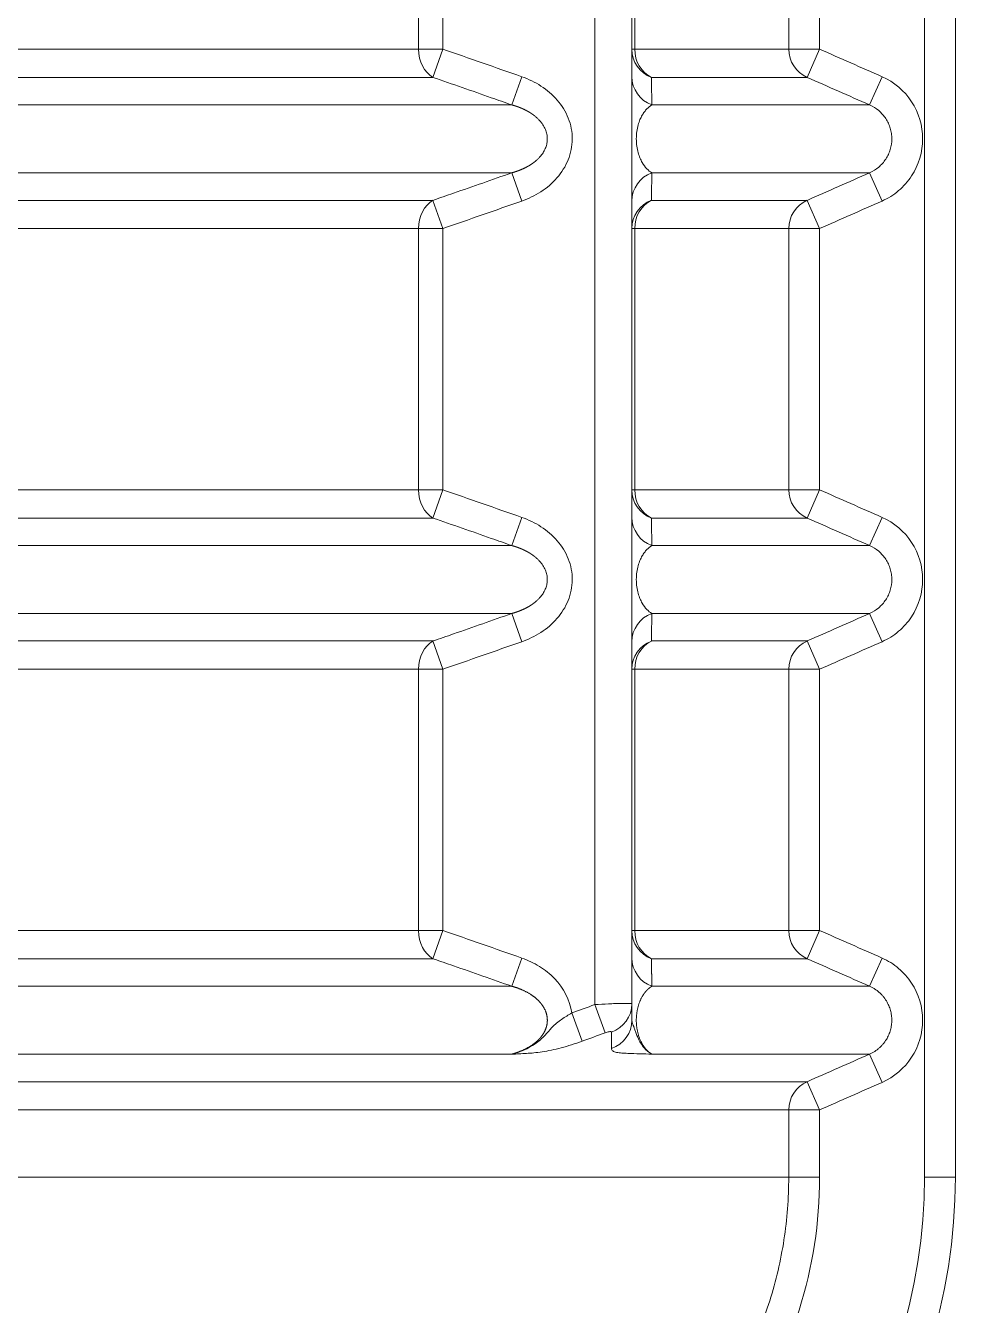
# Model space of a CAD drawing. Header units: millimetres. Extents: x 4664 to 8864, y -38 to 2932.
# Drawn here: x 8099.1 to 8138.4, y 1702.1 to 1756.3 of the extents above; entities that cross this region are included whole.
import ezdxf

# ---------------------------------------------------------------- set-up
doc = ezdxf.new("R2010")
doc.units = ezdxf.units.MM

msp = doc.modelspace()

# ---------------------------------------------------------------- linework, layer by layer
at = {"lineweight": 5}
for p, q in [((8137.138, 1707.535), (8137.138, 1870.016)), ((8138.444, 1870.016), (8138.444, 1707.535)), ((8123.197, 1862.708), (8123.197, 1714.842)), ((8124.764, 1714.873), (8124.764, 1862.677)), ((8115.744, 1755.274), (8115.744, 1766.33)), ((8116.763, 1766.33), (8116.763, 1755.274)), ((8124.884, 1766.33), (8124.884, 1755.274)), ((8131.397, 1755.274), (8131.397, 1766.33)), ((8132.702, 1766.33), (8132.702, 1755.274)), ((8116.763, 1755.274), (8079.764, 1755.274)), ((8116.351, 1754.08), (8116.763, 1755.274)), ((8132.702, 1755.274), (8124.764, 1755.274)), ((8132.702, 1755.274), (8132.175, 1754.08)), ((8079.981, 1754.08), (8116.351, 1754.08)), ((8119.686, 1752.914), (8120.107, 1754.109)), ((8132.175, 1754.08), (8125.591, 1754.08)), ((8135.343, 1754.109), (8134.816, 1752.914)), ((8067.763, 1752.914), (8119.686, 1752.914)), ((8125.608, 1752.914), (8134.816, 1752.914)), ((8063.402, 1750.041), (8119.686, 1750.041)), ((8119.686, 1750.041), (8120.107, 1748.847)), ((8125.608, 1750.041), (8134.816, 1750.041)), ((8135.343, 1748.847), (8134.816, 1750.041)), ((8116.351, 1748.876), (8064.376, 1748.876)), ((8116.351, 1748.876), (8116.763, 1747.682)), ((8125.591, 1748.876), (8132.175, 1748.876)), ((8132.702, 1747.682), (8132.175, 1748.876)), ((8063.182, 1747.682), (8116.763, 1747.682)), ((8115.744, 1736.626), (8115.744, 1747.682)), ((8116.763, 1747.682), (8116.763, 1736.626)), ((8132.702, 1747.682), (8124.764, 1747.682)), ((8124.884, 1747.682), (8124.884, 1736.626)), ((8131.397, 1736.626), (8131.397, 1747.682)), ((8132.702, 1747.682), (8132.702, 1736.626)), ((8063.182, 1736.626), (8116.763, 1736.626)), ((8116.351, 1735.431), (8116.763, 1736.626)), ((8132.702, 1736.626), (8124.764, 1736.626)), ((8132.702, 1736.626), (8132.175, 1735.431)), ((8064.376, 1735.431), (8116.351, 1735.431)), ((8119.686, 1734.266), (8120.107, 1735.46)), ((8132.175, 1735.431), (8125.591, 1735.431)), ((8135.343, 1735.46), (8134.816, 1734.266)), ((8063.402, 1734.266), (8119.686, 1734.266)), ((8125.608, 1734.266), (8134.816, 1734.266)), ((8063.402, 1731.393), (8119.686, 1731.393)), ((8119.686, 1731.393), (8120.107, 1730.198)), ((8125.608, 1731.393), (8134.816, 1731.393)), ((8135.343, 1730.198), (8134.816, 1731.393)), ((8116.351, 1730.228), (8064.376, 1730.228)), ((8116.351, 1730.228), (8116.763, 1729.033)), ((8125.591, 1730.228), (8132.175, 1730.228)), ((8132.702, 1729.033), (8132.175, 1730.228)), ((8116.763, 1729.033), (8063.182, 1729.033)), ((8115.744, 1717.977), (8115.744, 1729.033)), ((8116.763, 1729.033), (8116.763, 1717.977)), ((8132.702, 1729.033), (8124.764, 1729.033)), ((8124.884, 1729.033), (8124.884, 1717.977)), ((8131.397, 1717.977), (8131.397, 1729.033)), ((8132.702, 1729.033), (8132.702, 1717.977)), ((8116.763, 1717.977), (8063.143, 1717.977)), ((8116.351, 1716.782), (8116.763, 1717.977)), ((8132.702, 1717.977), (8124.764, 1717.977)), ((8132.702, 1717.977), (8132.175, 1716.782)), ((8116.351, 1716.782), (8064.414, 1716.782)), ((8119.686, 1715.617), (8120.107, 1716.812)), ((8125.591, 1716.782), (8132.175, 1716.782)), ((8135.343, 1716.812), (8134.816, 1715.617)), ((8064.277, 1715.617), (8119.686, 1715.617)), ((8125.608, 1715.617), (8134.816, 1715.617)), ((8123.634, 1713.647), (8123.197, 1714.842)), ((8122.657, 1713.292), (8122.223, 1714.487)), ((8067.591, 1712.744), (8119.686, 1712.744)), ((8125.608, 1712.744), (8134.816, 1712.744)), ((8135.343, 1711.55), (8134.816, 1712.744)), ((8132.175, 1711.579), (8071.405, 1711.579)), ((8132.702, 1710.384), (8132.175, 1711.579)), ((8070.508, 1710.384), (8132.702, 1710.384)), ((8131.397, 1707.535), (8131.397, 1710.384)), ((8132.702, 1710.384), (8132.702, 1707.535)), ((8132.702, 1707.535), (8070.508, 1707.535)), ((8137.138, 1707.535), (8138.444, 1707.535))]:
    msp.add_line(p, q, dxfattribs=at)
for radius in [23.071, 24.377]:
    msp.add_arc((8114.067, 1707.535), radius, 290.0316, 0, dxfattribs=at)
at = {"lineweight": 5, "extrusion": (0, 0, -1)}
for centre, major_axis, ratio, start_param, end_param in [((8116.763, 1755.274), (0, 1.306), 0.780444, 3.557424, 4.712389), ((8126.07, 1755.274), (-1.306, 0), 0.98331, 5.087935, 6.283185), ((8126.07, 1755.274), (0, -1.306), 0.907984, 0.415831, 1.570796), ((8132.702, 1755.274), (0, -1.306), 0.998861, 0.415831, 1.570796), ((8126.07, 1754.109), (-1.306, 0), 0.978111, 5.074213, 6.283185), ((8126.07, 1748.847), (-1.306, 0), 0.978111, 0, 1.208972), ((8116.763, 1747.682), (0, 1.306), 0.780444, 4.712389, 5.867354), ((8126.07, 1747.682), (-1.306, 0), 0.98331, 0, 1.19525), ((8126.07, 1747.682), (0, -1.306), 0.907984, 1.570796, 2.725761), ((8132.702, 1747.682), (0, -1.306), 0.998861, 1.570796, 2.725761), ((8116.763, 1736.626), (0, 1.306), 0.780444, 3.557424, 4.712389), ((8126.07, 1736.626), (-1.306, 0), 0.98331, 5.087935, 6.283185), ((8126.07, 1736.626), (0, -1.306), 0.907984, 0.415831, 1.570796), ((8132.702, 1736.626), (0, -1.306), 0.998861, 0.415831, 1.570796), ((8126.07, 1735.46), (-1.306, 0), 0.978111, 5.074213, 6.283185), ((8126.07, 1730.198), (-1.306, 0), 0.978111, 0, 1.208972), ((8116.763, 1729.033), (0, 1.306), 0.780444, 4.712389, 5.867354), ((8126.07, 1729.033), (-1.306, 0), 0.98331, 0, 1.19525), ((8126.07, 1729.033), (0, -1.306), 0.907984, 1.570796, 2.725761), ((8132.702, 1729.033), (0, -1.306), 0.998861, 1.570796, 2.725761), ((8116.763, 1717.977), (0, -1.306), 0.780444, 0.415831, 1.570796), ((8126.07, 1717.977), (-1.306, 0), 0.98331, 5.087935, 6.283185), ((8126.07, 1717.977), (0, 1.306), 0.907984, 3.557424, 4.712389), ((8132.702, 1717.977), (0, 1.306), 0.998861, 3.557424, 4.712389), ((8126.07, 1716.812), (-1.306, 0), 0.978111, 5.074213, 6.283185), ((8123.458, 1714.873), (-1.306, 0), 0.971, 3.141593, 4.370438), ((8123.458, 1714.179), (-1.306, 0), 0.973612, 3.141593, 4.362978), ((8132.702, 1710.384), (0, 1.306), 0.998861, 4.712389, 5.867354)]:
    msp.add_ellipse(centre, major_axis=major_axis, ratio=ratio, start_param=start_param, end_param=end_param, dxfattribs=at)
at = {"lineweight": 5}
for points in [[(8120.107, 1754.109), (8118.993, 1754.501), (8117.879, 1754.89), (8116.763, 1755.274)], [(8132.702, 1755.274), (8133.582, 1754.886), (8134.463, 1754.498), (8135.343, 1754.109)], [(8134.816, 1752.914), (8133.936, 1753.303), (8133.055, 1753.691), (8132.175, 1754.08)], [(8132.175, 1748.876), (8133.055, 1749.265), (8133.936, 1749.653), (8134.816, 1750.041)], [(8116.763, 1747.682), (8117.879, 1748.066), (8118.993, 1748.455), (8120.107, 1748.847)], [(8135.343, 1748.847), (8134.463, 1748.458), (8133.582, 1748.07), (8132.702, 1747.682)], [(8120.107, 1735.46), (8118.993, 1735.853), (8117.879, 1736.241), (8116.763, 1736.626)], [(8132.702, 1736.626), (8133.582, 1736.237), (8134.463, 1735.849), (8135.343, 1735.46)], [(8134.816, 1734.266), (8133.936, 1734.654), (8133.055, 1735.043), (8132.175, 1735.431)], [(8132.175, 1730.228), (8133.055, 1730.616), (8133.936, 1731.004), (8134.816, 1731.393)], [(8116.763, 1729.033), (8117.879, 1729.418), (8118.993, 1729.806), (8120.107, 1730.198)], [(8135.343, 1730.198), (8134.463, 1729.81), (8133.582, 1729.421), (8132.702, 1729.033)], [(8116.763, 1717.977), (8117.879, 1717.592), (8118.993, 1717.204), (8120.107, 1716.812)], [(8135.343, 1716.812), (8134.463, 1717.2), (8133.582, 1717.589), (8132.702, 1717.977)], [(8132.175, 1716.782), (8133.055, 1716.394), (8133.936, 1716.006), (8134.816, 1715.617)], [(8122.223, 1714.487), (8122.548, 1714.605), (8122.872, 1714.723), (8123.197, 1714.842)], [(8124.764, 1714.873), (8124.764, 1714.636), (8124.764, 1714.405), (8124.764, 1714.179)], [(8123.634, 1713.647), (8123.308, 1713.529), (8122.983, 1713.41), (8122.657, 1713.292)], [(8134.816, 1712.744), (8133.936, 1712.356), (8133.055, 1711.967), (8132.175, 1711.579)], [(8132.702, 1710.384), (8133.582, 1710.773), (8134.463, 1711.161), (8135.343, 1711.55)]]:
    msp.add_open_spline(points, degree=3, dxfattribs=at)
for points, knots in [([(8116.351, 1754.08), (8117.174, 1753.795), (8117.996, 1753.509), (8119.107, 1753.119), (8119.397, 1753.017), (8119.686, 1752.914)], [0, 0, 0, 0, 0.739335, 0.739335, 1, 1, 1, 1]), ([(8120.107, 1748.847), (8120.392, 1748.947), (8120.662, 1749.077), (8121.166, 1749.403), (8121.4, 1749.601), (8121.793, 1750.053), (8121.958, 1750.313), (8122.181, 1750.867), (8122.242, 1751.17), (8122.244, 1751.77), (8122.185, 1752.073), (8121.964, 1752.632), (8121.801, 1752.893), (8121.406, 1753.349), (8121.173, 1753.547), (8120.668, 1753.875), (8120.393, 1754.008), (8120.107, 1754.109)], [0, 0, 0, 0, 0.125, 0.125, 0.25, 0.25, 0.375, 0.375, 0.5, 0.5, 0.625, 0.625, 0.75, 0.75, 0.875, 0.875, 1, 1, 1, 1]), ([(8135.343, 1754.109), (8135.855, 1753.883), (8136.29, 1753.513), (8136.896, 1752.583), (8137.06, 1752.028), (8137.059, 1750.926), (8136.894, 1750.369), (8136.441, 1749.675), (8136.256, 1749.465), (8135.833, 1749.106), (8135.599, 1748.96), (8135.343, 1748.847)], [0, 0, 0, 0, 0.25, 0.25, 0.5, 0.5, 0.75, 0.75, 0.875, 0.875, 1, 1, 1, 1]), ([(8119.686, 1752.914), (8119.689, 1752.914), (8119.695, 1752.912), (8119.703, 1752.91), (8119.712, 1752.907), (8119.72, 1752.905), (8119.729, 1752.903), (8119.737, 1752.9), (8119.746, 1752.898), (8119.754, 1752.895), (8119.763, 1752.893), (8119.771, 1752.89), (8119.779, 1752.888), (8119.788, 1752.885), (8119.796, 1752.883), (8119.804, 1752.88), (8119.813, 1752.877), (8119.821, 1752.875), (8119.829, 1752.872), (8119.837, 1752.87), (8119.845, 1752.867), (8119.854, 1752.864), (8119.862, 1752.862), (8119.87, 1752.859), (8119.878, 1752.856), (8119.886, 1752.854), (8119.894, 1752.851), (8119.902, 1752.848), (8119.91, 1752.845), (8119.918, 1752.843), (8119.926, 1752.84), (8119.934, 1752.837), (8119.941, 1752.834), (8119.949, 1752.831), (8119.957, 1752.828), (8119.965, 1752.826), (8119.973, 1752.823), (8119.98, 1752.82), (8119.988, 1752.817), (8119.996, 1752.814), (8120.003, 1752.811), (8120.011, 1752.808), (8120.019, 1752.805), (8120.026, 1752.802), (8120.034, 1752.799), (8120.041, 1752.796), (8120.049, 1752.793), (8120.056, 1752.79), (8120.064, 1752.787), (8120.071, 1752.784), (8120.078, 1752.781), (8120.086, 1752.778), (8120.093, 1752.775), (8120.1, 1752.772), (8120.108, 1752.769), (8120.115, 1752.765), (8120.122, 1752.762), (8120.129, 1752.759), (8120.137, 1752.756), (8120.144, 1752.753), (8120.151, 1752.75), (8120.158, 1752.746), (8120.165, 1752.743), (8120.172, 1752.74), (8120.179, 1752.737), (8120.186, 1752.734), (8120.193, 1752.73), (8120.2, 1752.727), (8120.207, 1752.724), (8120.214, 1752.72), (8120.221, 1752.717), (8120.228, 1752.714), (8120.234, 1752.71), (8120.241, 1752.707), (8120.248, 1752.704), (8120.255, 1752.7), (8120.261, 1752.697), (8120.268, 1752.694), (8120.275, 1752.69), (8120.281, 1752.687), (8120.288, 1752.683), (8120.294, 1752.68), (8120.301, 1752.677), (8120.308, 1752.673), (8120.314, 1752.67), (8120.321, 1752.666), (8120.327, 1752.663), (8120.333, 1752.659), (8120.34, 1752.656), (8120.346, 1752.652), (8120.352, 1752.649), (8120.359, 1752.645), (8120.365, 1752.642), (8120.371, 1752.638), (8120.378, 1752.635), (8120.384, 1752.631), (8120.39, 1752.628), (8120.396, 1752.624), (8120.402, 1752.62), (8120.408, 1752.617), (8120.414, 1752.613), (8120.42, 1752.61), (8120.426, 1752.606), (8120.432, 1752.602), (8120.438, 1752.599), (8120.444, 1752.595), (8120.45, 1752.591), (8120.456, 1752.588), (8120.462, 1752.584), (8120.468, 1752.58), (8120.474, 1752.577), (8120.479, 1752.573), (8120.485, 1752.569), (8120.491, 1752.566), (8120.497, 1752.562), (8120.502, 1752.558), (8120.508, 1752.555), (8120.514, 1752.551), (8120.519, 1752.547), (8120.525, 1752.543), (8120.53, 1752.54), (8120.536, 1752.536), (8120.541, 1752.532), (8120.547, 1752.528), (8120.552, 1752.525), (8120.558, 1752.521), (8120.563, 1752.517), (8120.568, 1752.513), (8120.574, 1752.509), (8120.579, 1752.506), (8120.584, 1752.502), (8120.59, 1752.498), (8120.595, 1752.494), (8120.6, 1752.49), (8120.605, 1752.486), (8120.61, 1752.483), (8120.615, 1752.479), (8120.621, 1752.475), (8120.626, 1752.471), (8120.631, 1752.467), (8120.636, 1752.463), (8120.641, 1752.459), (8120.646, 1752.455), (8120.651, 1752.452), (8120.655, 1752.448), (8120.66, 1752.444), (8120.665, 1752.44), (8120.702, 1752.41), (8120.768, 1752.353), (8120.856, 1752.263), (8120.935, 1752.171), (8121.002, 1752.076), (8121.06, 1751.979), (8121.107, 1751.881), (8121.144, 1751.781), (8121.17, 1751.68), (8121.185, 1751.579), (8121.19, 1751.481), (8121.186, 1751.386), (8121.173, 1751.294), (8121.151, 1751.202), (8121.121, 1751.111), (8121.082, 1751.021), (8121.034, 1750.931), (8120.978, 1750.844), (8120.913, 1750.758), (8120.839, 1750.675), (8120.757, 1750.594), (8120.695, 1750.54), (8120.658, 1750.51), (8120.649, 1750.503), (8120.639, 1750.495), (8120.629, 1750.488), (8120.619, 1750.48), (8120.61, 1750.473), (8120.599, 1750.465), (8120.589, 1750.458), (8120.579, 1750.45), (8120.569, 1750.443), (8120.558, 1750.436), (8120.548, 1750.428), (8120.537, 1750.421), (8120.527, 1750.414), (8120.516, 1750.406), (8120.505, 1750.399), (8120.494, 1750.392), (8120.483, 1750.385), (8120.472, 1750.378), (8120.46, 1750.371), (8120.449, 1750.363), (8120.437, 1750.356), (8120.426, 1750.349), (8120.414, 1750.342), (8120.402, 1750.335), (8120.39, 1750.328), (8120.378, 1750.322), (8120.366, 1750.315), (8120.354, 1750.308), (8120.342, 1750.301), (8120.329, 1750.294), (8120.317, 1750.288), (8120.304, 1750.281), (8120.291, 1750.274), (8120.279, 1750.268), (8120.266, 1750.261), (8120.253, 1750.254), (8120.24, 1750.248), (8120.226, 1750.242), (8120.213, 1750.235), (8120.2, 1750.229), (8120.186, 1750.222), (8120.173, 1750.216), (8120.159, 1750.21), (8120.145, 1750.204), (8120.131, 1750.198), (8120.117, 1750.191), (8120.103, 1750.185), (8120.089, 1750.179), (8120.075, 1750.173), (8120.06, 1750.167), (8120.046, 1750.162), (8120.031, 1750.156), (8120.017, 1750.15), (8120.002, 1750.144), (8119.987, 1750.139), (8119.972, 1750.133), (8119.957, 1750.127), (8119.942, 1750.122), (8119.926, 1750.116), (8119.911, 1750.111), (8119.896, 1750.106), (8119.88, 1750.1), (8119.864, 1750.095), (8119.849, 1750.09), (8119.833, 1750.085), (8119.817, 1750.08), (8119.801, 1750.075), (8119.785, 1750.07), (8119.769, 1750.065), (8119.752, 1750.06), (8119.736, 1750.055), (8119.719, 1750.051), (8119.703, 1750.046), (8119.692, 1750.043), (8119.686, 1750.041)], [0, 0, 0, 0, 0.002039, 0.004073, 0.006102, 0.008127, 0.010147, 0.012163, 0.014174, 0.016181, 0.018183, 0.020181, 0.022174, 0.024162, 0.026146, 0.028125, 0.0301, 0.03207, 0.034036, 0.035997, 0.037953, 0.039905, 0.041852, 0.043795, 0.045733, 0.047667, 0.049596, 0.051521, 0.053441, 0.055357, 0.057268, 0.059174, 0.061076, 0.062974, 0.064867, 0.066755, 0.068639, 0.070518, 0.072393, 0.074263, 0.076129, 0.07799, 0.079847, 0.081699, 0.083547, 0.08539, 0.087229, 0.089063, 0.090893, 0.092718, 0.094539, 0.096355, 0.098167, 0.099974, 0.101777, 0.103575, 0.105369, 0.107158, 0.108943, 0.110723, 0.112499, 0.11427, 0.116037, 0.1178, 0.119558, 0.121311, 0.12306, 0.124805, 0.126545, 0.128281, 0.130012, 0.131739, 0.133461, 0.135179, 0.136892, 0.138601, 0.140306, 0.142006, 0.143702, 0.145393, 0.14708, 0.148763, 0.150441, 0.152114, 0.153784, 0.155449, 0.157109, 0.158765, 0.160417, 0.162064, 0.163707, 0.165345, 0.16698, 0.168609, 0.170235, 0.171856, 0.173472, 0.175085, 0.176693, 0.178296, 0.179895, 0.18149, 0.183081, 0.184667, 0.186249, 0.187826, 0.189399, 0.190968, 0.192533, 0.194093, 0.195649, 0.197201, 0.198748, 0.200291, 0.20183, 0.203364, 0.204894, 0.20642, 0.207942, 0.209459, 0.210972, 0.212481, 0.213985, 0.215485, 0.216982, 0.218473, 0.219961, 0.221444, 0.222923, 0.224398, 0.225869, 0.227335, 0.228797, 0.230255, 0.231709, 0.233159, 0.234604, 0.236045, 0.237482, 0.238915, 0.240344, 0.241769, 0.243189, 0.244605, 0.246018, 0.247426, 0.248829, 0.250229, 0.279528, 0.307612, 0.334557, 0.360447, 0.385382, 0.40947, 0.432836, 0.455616, 0.477954, 0.500009, 0.520088, 0.540394, 0.561045, 0.582154, 0.603826, 0.626159, 0.64924, 0.673149, 0.697957, 0.723726, 0.750512, 0.753234, 0.755971, 0.758723, 0.761492, 0.764276, 0.767076, 0.769891, 0.772722, 0.77557, 0.778433, 0.781312, 0.784207, 0.787118, 0.790045, 0.792989, 0.795948, 0.798924, 0.801915, 0.804923, 0.807948, 0.810988, 0.814045, 0.817118, 0.820208, 0.823313, 0.826436, 0.829575, 0.83273, 0.835902, 0.83909, 0.842295, 0.845516, 0.848754, 0.852009, 0.85528, 0.858568, 0.861873, 0.865195, 0.868533, 0.871888, 0.875259, 0.878648, 0.882053, 0.885475, 0.888914, 0.89237, 0.895843, 0.899333, 0.902839, 0.906363, 0.909903, 0.913461, 0.917035, 0.920627, 0.924235, 0.927861, 0.931504, 0.935163, 0.93884, 0.942534, 0.946245, 0.949973, 0.953718, 0.95748, 0.96126, 0.965056, 0.96887, 0.972701, 0.976549, 0.980415, 0.984297, 0.988197, 0.992114, 0.996048, 1, 1, 1, 1]), ([(8125.608, 1752.914), (8125.536, 1752.87), (8125.466, 1752.815), (8125.363, 1752.708), (8125.329, 1752.668), (8125.262, 1752.579), (8125.229, 1752.529), (8125.166, 1752.419), (8125.136, 1752.358), (8125.078, 1752.222), (8125.052, 1752.146), (8125.006, 1751.982), (8124.987, 1751.89), (8124.959, 1751.693), (8124.951, 1751.586), (8124.951, 1751.375), (8124.958, 1751.268), (8124.986, 1751.071), (8125.005, 1750.978), (8125.051, 1750.812), (8125.078, 1750.736), (8125.135, 1750.6), (8125.165, 1750.539), (8125.259, 1750.374), (8125.328, 1750.285), (8125.466, 1750.141), (8125.536, 1750.085), (8125.608, 1750.041)], [0, 0, 0, 0, 0.125, 0.125, 0.1875, 0.1875, 0.25, 0.25, 0.3125, 0.3125, 0.375, 0.375, 0.4375, 0.4375, 0.5, 0.5, 0.5625, 0.5625, 0.625, 0.625, 0.6875, 0.6875, 0.75, 0.75, 0.875, 0.875, 1, 1, 1, 1]), ([(8134.816, 1750.041), (8134.956, 1750.103), (8135.084, 1750.183), (8135.258, 1750.33), (8135.312, 1750.384), (8135.412, 1750.497), (8135.458, 1750.557), (8135.54, 1750.683), (8135.578, 1750.75), (8135.641, 1750.887), (8135.668, 1750.958), (8135.733, 1751.174), (8135.755, 1751.327), (8135.755, 1751.553), (8135.75, 1751.628), (8135.728, 1751.778), (8135.711, 1751.853), (8135.668, 1751.997), (8135.642, 1752.068), (8135.578, 1752.204), (8135.541, 1752.272), (8135.417, 1752.462), (8135.317, 1752.575), (8135.085, 1752.773), (8134.956, 1752.853), (8134.816, 1752.914)], [0, 0, 0, 0, 0.125, 0.125, 0.1875, 0.1875, 0.25, 0.25, 0.3125, 0.3125, 0.375, 0.375, 0.5, 0.5, 0.5625, 0.5625, 0.625, 0.625, 0.6875, 0.6875, 0.75, 0.75, 0.875, 0.875, 1, 1, 1, 1]), ([(8119.686, 1750.041), (8118.865, 1749.752), (8118.044, 1749.464), (8116.931, 1749.077), (8116.641, 1748.976), (8116.351, 1748.876)], [0, 0, 0, 0, 0.739335, 0.739335, 1, 1, 1, 1]), ([(8116.351, 1735.431), (8117.174, 1735.147), (8117.996, 1734.86), (8119.107, 1734.47), (8119.397, 1734.368), (8119.686, 1734.266)], [0, 0, 0, 0, 0.739335, 0.739335, 1, 1, 1, 1]), ([(8120.107, 1730.198), (8120.392, 1730.299), (8120.662, 1730.429), (8121.166, 1730.755), (8121.4, 1730.952), (8121.793, 1731.404), (8121.958, 1731.665), (8122.181, 1732.218), (8122.242, 1732.522), (8122.244, 1733.121), (8122.185, 1733.425), (8121.964, 1733.984), (8121.801, 1734.245), (8121.406, 1734.701), (8121.173, 1734.898), (8120.668, 1735.227), (8120.393, 1735.36), (8120.107, 1735.46)], [0, 0, 0, 0, 0.125, 0.125, 0.25, 0.25, 0.375, 0.375, 0.5, 0.5, 0.625, 0.625, 0.75, 0.75, 0.875, 0.875, 1, 1, 1, 1]), ([(8135.343, 1735.46), (8135.855, 1735.235), (8136.29, 1734.864), (8136.896, 1733.934), (8137.06, 1733.38), (8137.059, 1732.277), (8136.894, 1731.72), (8136.441, 1731.026), (8136.256, 1730.817), (8135.833, 1730.457), (8135.599, 1730.311), (8135.343, 1730.198)], [0, 0, 0, 0, 0.25, 0.25, 0.5, 0.5, 0.75, 0.75, 0.875, 0.875, 1, 1, 1, 1]), ([(8119.686, 1734.266), (8119.689, 1734.265), (8119.695, 1734.264), (8119.703, 1734.261), (8119.712, 1734.259), (8119.72, 1734.256), (8119.729, 1734.254), (8119.737, 1734.252), (8119.746, 1734.249), (8119.754, 1734.247), (8119.763, 1734.244), (8119.771, 1734.242), (8119.779, 1734.239), (8119.788, 1734.237), (8119.796, 1734.234), (8119.804, 1734.231), (8119.813, 1734.229), (8119.821, 1734.226), (8119.829, 1734.224), (8119.837, 1734.221), (8119.845, 1734.218), (8119.854, 1734.216), (8119.862, 1734.213), (8119.87, 1734.21), (8119.878, 1734.208), (8119.886, 1734.205), (8119.894, 1734.202), (8119.902, 1734.199), (8119.91, 1734.197), (8119.918, 1734.194), (8119.926, 1734.191), (8119.934, 1734.188), (8119.941, 1734.186), (8119.949, 1734.183), (8119.957, 1734.18), (8119.965, 1734.177), (8119.973, 1734.174), (8119.98, 1734.171), (8119.988, 1734.168), (8119.996, 1734.165), (8120.003, 1734.162), (8120.011, 1734.16), (8120.019, 1734.157), (8120.026, 1734.154), (8120.034, 1734.151), (8120.041, 1734.148), (8120.049, 1734.145), (8120.056, 1734.142), (8120.064, 1734.139), (8120.071, 1734.135), (8120.078, 1734.132), (8120.086, 1734.129), (8120.093, 1734.126), (8120.1, 1734.123), (8120.108, 1734.12), (8120.115, 1734.117), (8120.122, 1734.114), (8120.129, 1734.111), (8120.137, 1734.107), (8120.144, 1734.104), (8120.151, 1734.101), (8120.158, 1734.098), (8120.165, 1734.095), (8120.172, 1734.091), (8120.179, 1734.088), (8120.186, 1734.085), (8120.193, 1734.082), (8120.2, 1734.078), (8120.207, 1734.075), (8120.214, 1734.072), (8120.221, 1734.069), (8120.228, 1734.065), (8120.234, 1734.062), (8120.241, 1734.059), (8120.248, 1734.055), (8120.255, 1734.052), (8120.261, 1734.048), (8120.268, 1734.045), (8120.275, 1734.042), (8120.281, 1734.038), (8120.288, 1734.035), (8120.294, 1734.031), (8120.301, 1734.028), (8120.308, 1734.025), (8120.314, 1734.021), (8120.321, 1734.018), (8120.327, 1734.014), (8120.333, 1734.011), (8120.34, 1734.007), (8120.346, 1734.004), (8120.352, 1734), (8120.359, 1733.997), (8120.365, 1733.993), (8120.371, 1733.99), (8120.378, 1733.986), (8120.384, 1733.983), (8120.39, 1733.979), (8120.396, 1733.975), (8120.402, 1733.972), (8120.408, 1733.968), (8120.414, 1733.965), (8120.42, 1733.961), (8120.426, 1733.957), (8120.432, 1733.954), (8120.438, 1733.95), (8120.444, 1733.947), (8120.45, 1733.943), (8120.456, 1733.939), (8120.462, 1733.936), (8120.468, 1733.932), (8120.474, 1733.928), (8120.479, 1733.924), (8120.485, 1733.921), (8120.491, 1733.917), (8120.497, 1733.913), (8120.502, 1733.91), (8120.508, 1733.906), (8120.514, 1733.902), (8120.519, 1733.898), (8120.525, 1733.895), (8120.53, 1733.891), (8120.536, 1733.887), (8120.541, 1733.883), (8120.547, 1733.88), (8120.552, 1733.876), (8120.558, 1733.872), (8120.563, 1733.868), (8120.568, 1733.865), (8120.574, 1733.861), (8120.579, 1733.857), (8120.584, 1733.853), (8120.59, 1733.849), (8120.595, 1733.845), (8120.6, 1733.842), (8120.605, 1733.838), (8120.61, 1733.834), (8120.615, 1733.83), (8120.621, 1733.826), (8120.626, 1733.822), (8120.631, 1733.818), (8120.636, 1733.815), (8120.641, 1733.811), (8120.646, 1733.807), (8120.651, 1733.803), (8120.655, 1733.799), (8120.66, 1733.795), (8120.665, 1733.791), (8120.702, 1733.761), (8120.768, 1733.704), (8120.856, 1733.615), (8120.935, 1733.522), (8121.002, 1733.428), (8121.06, 1733.331), (8121.107, 1733.232), (8121.144, 1733.132), (8121.17, 1733.031), (8121.185, 1732.93), (8121.19, 1732.832), (8121.186, 1732.737), (8121.173, 1732.645), (8121.151, 1732.554), (8121.121, 1732.462), (8121.082, 1732.372), (8121.034, 1732.283), (8120.978, 1732.195), (8120.913, 1732.11), (8120.839, 1732.026), (8120.757, 1731.945), (8120.695, 1731.892), (8120.658, 1731.862), (8120.649, 1731.854), (8120.639, 1731.847), (8120.629, 1731.839), (8120.619, 1731.832), (8120.61, 1731.824), (8120.599, 1731.817), (8120.589, 1731.809), (8120.579, 1731.802), (8120.569, 1731.794), (8120.558, 1731.787), (8120.548, 1731.78), (8120.537, 1731.772), (8120.527, 1731.765), (8120.516, 1731.758), (8120.505, 1731.751), (8120.494, 1731.743), (8120.483, 1731.736), (8120.472, 1731.729), (8120.46, 1731.722), (8120.449, 1731.715), (8120.437, 1731.708), (8120.426, 1731.701), (8120.414, 1731.694), (8120.402, 1731.687), (8120.39, 1731.68), (8120.378, 1731.673), (8120.366, 1731.666), (8120.354, 1731.659), (8120.342, 1731.652), (8120.329, 1731.646), (8120.317, 1731.639), (8120.304, 1731.632), (8120.291, 1731.626), (8120.279, 1731.619), (8120.266, 1731.612), (8120.253, 1731.606), (8120.24, 1731.599), (8120.226, 1731.593), (8120.213, 1731.586), (8120.2, 1731.58), (8120.186, 1731.574), (8120.173, 1731.567), (8120.159, 1731.561), (8120.145, 1731.555), (8120.131, 1731.549), (8120.117, 1731.543), (8120.103, 1731.537), (8120.089, 1731.531), (8120.075, 1731.525), (8120.06, 1731.519), (8120.046, 1731.513), (8120.031, 1731.507), (8120.017, 1731.501), (8120.002, 1731.496), (8119.987, 1731.49), (8119.972, 1731.484), (8119.957, 1731.479), (8119.942, 1731.473), (8119.926, 1731.468), (8119.911, 1731.462), (8119.896, 1731.457), (8119.88, 1731.452), (8119.864, 1731.446), (8119.849, 1731.441), (8119.833, 1731.436), (8119.817, 1731.431), (8119.801, 1731.426), (8119.785, 1731.421), (8119.769, 1731.416), (8119.752, 1731.411), (8119.736, 1731.407), (8119.719, 1731.402), (8119.703, 1731.397), (8119.692, 1731.394), (8119.686, 1731.393)], [0, 0, 0, 0, 0.002039, 0.004073, 0.006102, 0.008127, 0.010147, 0.012163, 0.014174, 0.016181, 0.018183, 0.020181, 0.022174, 0.024162, 0.026146, 0.028125, 0.0301, 0.03207, 0.034036, 0.035997, 0.037953, 0.039905, 0.041852, 0.043795, 0.045733, 0.047667, 0.049596, 0.051521, 0.053441, 0.055357, 0.057268, 0.059174, 0.061076, 0.062974, 0.064867, 0.066755, 0.068639, 0.070518, 0.072393, 0.074263, 0.076129, 0.07799, 0.079847, 0.081699, 0.083547, 0.08539, 0.087229, 0.089063, 0.090893, 0.092718, 0.094539, 0.096355, 0.098167, 0.099974, 0.101777, 0.103575, 0.105369, 0.107158, 0.108943, 0.110723, 0.112499, 0.11427, 0.116037, 0.1178, 0.119558, 0.121311, 0.12306, 0.124805, 0.126545, 0.128281, 0.130012, 0.131739, 0.133461, 0.135179, 0.136892, 0.138601, 0.140306, 0.142006, 0.143702, 0.145393, 0.14708, 0.148763, 0.150441, 0.152114, 0.153784, 0.155449, 0.157109, 0.158765, 0.160417, 0.162064, 0.163707, 0.165345, 0.16698, 0.168609, 0.170235, 0.171856, 0.173472, 0.175085, 0.176693, 0.178296, 0.179895, 0.18149, 0.183081, 0.184667, 0.186249, 0.187826, 0.189399, 0.190968, 0.192533, 0.194093, 0.195649, 0.197201, 0.198748, 0.200291, 0.20183, 0.203364, 0.204894, 0.20642, 0.207942, 0.209459, 0.210972, 0.212481, 0.213985, 0.215485, 0.216982, 0.218473, 0.219961, 0.221444, 0.222923, 0.224398, 0.225869, 0.227335, 0.228797, 0.230255, 0.231709, 0.233159, 0.234604, 0.236045, 0.237482, 0.238915, 0.240344, 0.241769, 0.243189, 0.244605, 0.246018, 0.247426, 0.248829, 0.250229, 0.279528, 0.307612, 0.334557, 0.360447, 0.385382, 0.40947, 0.432836, 0.455616, 0.477954, 0.500009, 0.520088, 0.540394, 0.561045, 0.582154, 0.603826, 0.626159, 0.64924, 0.673149, 0.697957, 0.723726, 0.750512, 0.753234, 0.755971, 0.758723, 0.761492, 0.764276, 0.767076, 0.769891, 0.772722, 0.77557, 0.778433, 0.781312, 0.784207, 0.787118, 0.790045, 0.792989, 0.795948, 0.798924, 0.801915, 0.804923, 0.807948, 0.810988, 0.814045, 0.817118, 0.820208, 0.823313, 0.826436, 0.829575, 0.83273, 0.835902, 0.83909, 0.842295, 0.845516, 0.848754, 0.852009, 0.85528, 0.858568, 0.861873, 0.865195, 0.868533, 0.871888, 0.875259, 0.878648, 0.882053, 0.885475, 0.888914, 0.89237, 0.895843, 0.899333, 0.902839, 0.906363, 0.909903, 0.913461, 0.917035, 0.920627, 0.924235, 0.927861, 0.931504, 0.935163, 0.93884, 0.942534, 0.946245, 0.949973, 0.953718, 0.95748, 0.96126, 0.965056, 0.96887, 0.972701, 0.976549, 0.980415, 0.984297, 0.988197, 0.992114, 0.996048, 1, 1, 1, 1]), ([(8125.608, 1734.266), (8125.536, 1734.222), (8125.466, 1734.166), (8125.363, 1734.059), (8125.329, 1734.02), (8125.262, 1733.93), (8125.229, 1733.881), (8125.166, 1733.77), (8125.136, 1733.709), (8125.078, 1733.573), (8125.052, 1733.498), (8125.006, 1733.333), (8124.987, 1733.241), (8124.959, 1733.044), (8124.951, 1732.938), (8124.951, 1732.726), (8124.958, 1732.62), (8124.986, 1732.422), (8125.005, 1732.33), (8125.051, 1732.163), (8125.078, 1732.088), (8125.135, 1731.951), (8125.165, 1731.89), (8125.259, 1731.725), (8125.328, 1731.636), (8125.466, 1731.493), (8125.536, 1731.437), (8125.608, 1731.393)], [0, 0, 0, 0, 0.125, 0.125, 0.1875, 0.1875, 0.25, 0.25, 0.3125, 0.3125, 0.375, 0.375, 0.4375, 0.4375, 0.5, 0.5, 0.5625, 0.5625, 0.625, 0.625, 0.6875, 0.6875, 0.75, 0.75, 0.875, 0.875, 1, 1, 1, 1]), ([(8134.816, 1731.393), (8134.956, 1731.454), (8135.084, 1731.534), (8135.258, 1731.681), (8135.312, 1731.735), (8135.412, 1731.848), (8135.458, 1731.908), (8135.54, 1732.034), (8135.578, 1732.101), (8135.641, 1732.239), (8135.668, 1732.309), (8135.733, 1732.526), (8135.755, 1732.678), (8135.755, 1732.904), (8135.75, 1732.979), (8135.728, 1733.129), (8135.711, 1733.204), (8135.668, 1733.349), (8135.642, 1733.419), (8135.578, 1733.556), (8135.541, 1733.623), (8135.417, 1733.813), (8135.317, 1733.926), (8135.085, 1734.124), (8134.956, 1734.204), (8134.816, 1734.266)], [0, 0, 0, 0, 0.125, 0.125, 0.1875, 0.1875, 0.25, 0.25, 0.3125, 0.3125, 0.375, 0.375, 0.5, 0.5, 0.5625, 0.5625, 0.625, 0.625, 0.6875, 0.6875, 0.75, 0.75, 0.875, 0.875, 1, 1, 1, 1]), ([(8119.686, 1731.393), (8118.865, 1731.103), (8118.044, 1730.815), (8116.931, 1730.428), (8116.641, 1730.328), (8116.351, 1730.228)], [0, 0, 0, 0, 0.739335, 0.739335, 1, 1, 1, 1]), ([(8119.686, 1715.617), (8118.865, 1715.907), (8118.044, 1716.195), (8116.931, 1716.582), (8116.641, 1716.682), (8116.351, 1716.782)], [0, 0, 0, 0, 0.739335, 0.739335, 1, 1, 1, 1]), ([(8120.107, 1716.812), (8120.369, 1716.72), (8120.617, 1716.603), (8121.085, 1716.314), (8121.305, 1716.14), (8121.877, 1715.546), (8122.15, 1715.037), (8122.223, 1714.487)], [0, 0, 0, 0, 0.25, 0.25, 0.5, 0.5, 1, 1, 1, 1]), ([(8125.608, 1715.617), (8125.608, 1715.622), (8125.608, 1715.632), (8125.607, 1715.647), (8125.607, 1715.662), (8125.607, 1715.676), (8125.607, 1715.691), (8125.607, 1715.706), (8125.606, 1715.72), (8125.606, 1715.735), (8125.606, 1715.749), (8125.606, 1715.764), (8125.606, 1715.778), (8125.605, 1715.793), (8125.605, 1715.807), (8125.605, 1715.822), (8125.605, 1715.836), (8125.605, 1715.851), (8125.604, 1715.865), (8125.604, 1715.879), (8125.604, 1715.894), (8125.604, 1715.908), (8125.604, 1715.922), (8125.603, 1715.937), (8125.603, 1715.951), (8125.603, 1715.965), (8125.603, 1715.979), (8125.603, 1715.993), (8125.602, 1716.007), (8125.602, 1716.022), (8125.602, 1716.036), (8125.602, 1716.05), (8125.602, 1716.064), (8125.601, 1716.078), (8125.601, 1716.092), (8125.601, 1716.106), (8125.601, 1716.119), (8125.601, 1716.133), (8125.6, 1716.147), (8125.6, 1716.161), (8125.6, 1716.175), (8125.6, 1716.189), (8125.6, 1716.202), (8125.599, 1716.216), (8125.599, 1716.23), (8125.599, 1716.244), (8125.599, 1716.257), (8125.599, 1716.271), (8125.598, 1716.284), (8125.598, 1716.298), (8125.598, 1716.312), (8125.598, 1716.325), (8125.598, 1716.339), (8125.597, 1716.352), (8125.597, 1716.366), (8125.597, 1716.379), (8125.597, 1716.392), (8125.597, 1716.406), (8125.596, 1716.419), (8125.596, 1716.432), (8125.596, 1716.446), (8125.596, 1716.459), (8125.596, 1716.472), (8125.595, 1716.485), (8125.595, 1716.499), (8125.595, 1716.512), (8125.595, 1716.525), (8125.595, 1716.538), (8125.595, 1716.551), (8125.594, 1716.564), (8125.594, 1716.577), (8125.594, 1716.59), (8125.594, 1716.603), (8125.594, 1716.616), (8125.593, 1716.629), (8125.593, 1716.642), (8125.593, 1716.655), (8125.593, 1716.668), (8125.593, 1716.681), (8125.592, 1716.693), (8125.592, 1716.706), (8125.592, 1716.719), (8125.592, 1716.732), (8125.592, 1716.744), (8125.591, 1716.757), (8125.591, 1716.77), (8125.591, 1716.778), (8125.591, 1716.782)], [0, 0, 0, 0, 0.011921, 0.023839, 0.035752, 0.047661, 0.059566, 0.071468, 0.083365, 0.095258, 0.107147, 0.119033, 0.130914, 0.142792, 0.154665, 0.166535, 0.178401, 0.190263, 0.202121, 0.213975, 0.225826, 0.237672, 0.249515, 0.261354, 0.273189, 0.28502, 0.296847, 0.308671, 0.320491, 0.332307, 0.34412, 0.355928, 0.367733, 0.379535, 0.391332, 0.403126, 0.414916, 0.426703, 0.438486, 0.450265, 0.462041, 0.473813, 0.485581, 0.497346, 0.509107, 0.520865, 0.532619, 0.54437, 0.556117, 0.56786, 0.5796, 0.591337, 0.60307, 0.614799, 0.626525, 0.638248, 0.649967, 0.661683, 0.673395, 0.685104, 0.69681, 0.708512, 0.720211, 0.731906, 0.743598, 0.755287, 0.766972, 0.778654, 0.790333, 0.802008, 0.813681, 0.825349, 0.837015, 0.848678, 0.860337, 0.871993, 0.883646, 0.895295, 0.906942, 0.918585, 0.930225, 0.941862, 0.953496, 0.965126, 0.976754, 0.988379, 1, 1, 1, 1]), ([(8135.343, 1711.55), (8135.855, 1711.775), (8136.29, 1712.146), (8136.896, 1713.076), (8137.06, 1713.63), (8137.059, 1714.733), (8136.894, 1715.29), (8136.441, 1715.984), (8136.256, 1716.193), (8135.833, 1716.553), (8135.599, 1716.699), (8135.343, 1716.812)], [0, 0, 0, 0, 0.25, 0.25, 0.5, 0.5, 0.75, 0.75, 0.875, 0.875, 1, 1, 1, 1]), ([(8125.608, 1712.744), (8125.607, 1712.745), (8125.604, 1712.746), (8125.6, 1712.749), (8125.597, 1712.751), (8125.593, 1712.753), (8125.589, 1712.756), (8125.586, 1712.758), (8125.582, 1712.761), (8125.578, 1712.763), (8125.575, 1712.766), (8125.571, 1712.768), (8125.567, 1712.77), (8125.564, 1712.773), (8125.56, 1712.775), (8125.557, 1712.778), (8125.553, 1712.78), (8125.549, 1712.783), (8125.546, 1712.786), (8125.542, 1712.788), (8125.539, 1712.791), (8125.535, 1712.793), (8125.532, 1712.796), (8125.528, 1712.799), (8125.525, 1712.801), (8125.521, 1712.804), (8125.518, 1712.807), (8125.514, 1712.809), (8125.511, 1712.812), (8125.507, 1712.815), (8125.504, 1712.818), (8125.501, 1712.82), (8125.497, 1712.823), (8125.494, 1712.826), (8125.49, 1712.829), (8125.487, 1712.832), (8125.484, 1712.834), (8125.48, 1712.837), (8125.477, 1712.84), (8125.474, 1712.843), (8125.47, 1712.846), (8125.467, 1712.849), (8125.464, 1712.852), (8125.46, 1712.855), (8125.457, 1712.858), (8125.454, 1712.861), (8125.45, 1712.864), (8125.447, 1712.867), (8125.444, 1712.87), (8125.441, 1712.873), (8125.438, 1712.876), (8125.434, 1712.879), (8125.431, 1712.882), (8125.428, 1712.885), (8125.425, 1712.888), (8125.422, 1712.891), (8125.418, 1712.894), (8125.415, 1712.897), (8125.412, 1712.9), (8125.409, 1712.904), (8125.406, 1712.907), (8125.403, 1712.91), (8125.4, 1712.913), (8125.397, 1712.916), (8125.393, 1712.919), (8125.39, 1712.923), (8125.387, 1712.926), (8125.384, 1712.929), (8125.381, 1712.932), (8125.378, 1712.936), (8125.375, 1712.939), (8125.372, 1712.942), (8125.369, 1712.946), (8125.366, 1712.949), (8125.363, 1712.952), (8125.36, 1712.956), (8125.357, 1712.959), (8125.354, 1712.962), (8125.352, 1712.966), (8125.349, 1712.969), (8125.346, 1712.973), (8125.343, 1712.976), (8125.34, 1712.979), (8125.337, 1712.983), (8125.334, 1712.986), (8125.331, 1712.99), (8125.329, 1712.993), (8125.326, 1712.997), (8125.323, 1713), (8125.32, 1713.004), (8125.317, 1713.007), (8125.314, 1713.011), (8125.312, 1713.014), (8125.309, 1713.018), (8125.306, 1713.021), (8125.303, 1713.025), (8125.301, 1713.028), (8125.298, 1713.032), (8125.295, 1713.036), (8125.293, 1713.039), (8125.29, 1713.043), (8125.287, 1713.046), (8125.285, 1713.05), (8125.282, 1713.054), (8125.279, 1713.057), (8125.277, 1713.061), (8125.274, 1713.065), (8125.271, 1713.068), (8125.269, 1713.072), (8125.266, 1713.076), (8125.264, 1713.079), (8125.261, 1713.083), (8125.259, 1713.087), (8125.256, 1713.091), (8125.254, 1713.094), (8125.251, 1713.098), (8125.249, 1713.102), (8125.246, 1713.106), (8125.244, 1713.109), (8125.241, 1713.113), (8125.229, 1713.132), (8125.208, 1713.165), (8125.179, 1713.217), (8125.152, 1713.27), (8125.127, 1713.324), (8125.103, 1713.38), (8125.081, 1713.437), (8125.06, 1713.495), (8125.041, 1713.555), (8125.024, 1713.615), (8125.009, 1713.676), (8124.996, 1713.737), (8124.984, 1713.8), (8124.974, 1713.863), (8124.966, 1713.926), (8124.959, 1713.99), (8124.954, 1714.054), (8124.952, 1714.118), (8124.951, 1714.18), (8124.952, 1714.239), (8124.954, 1714.297), (8124.958, 1714.354), (8124.963, 1714.411), (8124.97, 1714.468), (8124.978, 1714.525), (8124.987, 1714.581), (8124.998, 1714.637), (8125.011, 1714.692), (8125.025, 1714.747), (8125.04, 1714.801), (8125.056, 1714.854), (8125.074, 1714.907), (8125.094, 1714.959), (8125.115, 1715.009), (8125.137, 1715.059), (8125.16, 1715.107), (8125.185, 1715.155), (8125.211, 1715.201), (8125.231, 1715.232), (8125.243, 1715.251), (8125.247, 1715.258), (8125.252, 1715.265), (8125.257, 1715.271), (8125.261, 1715.278), (8125.266, 1715.285), (8125.27, 1715.291), (8125.275, 1715.298), (8125.28, 1715.305), (8125.285, 1715.311), (8125.289, 1715.318), (8125.294, 1715.324), (8125.299, 1715.331), (8125.304, 1715.337), (8125.309, 1715.344), (8125.314, 1715.35), (8125.319, 1715.356), (8125.324, 1715.363), (8125.329, 1715.369), (8125.334, 1715.375), (8125.339, 1715.381), (8125.345, 1715.388), (8125.35, 1715.394), (8125.355, 1715.4), (8125.36, 1715.406), (8125.366, 1715.412), (8125.371, 1715.418), (8125.377, 1715.424), (8125.382, 1715.43), (8125.388, 1715.436), (8125.393, 1715.441), (8125.399, 1715.447), (8125.404, 1715.453), (8125.41, 1715.459), (8125.415, 1715.464), (8125.421, 1715.47), (8125.427, 1715.476), (8125.433, 1715.481), (8125.438, 1715.487), (8125.444, 1715.492), (8125.45, 1715.498), (8125.456, 1715.503), (8125.462, 1715.508), (8125.468, 1715.513), (8125.474, 1715.519), (8125.48, 1715.524), (8125.486, 1715.529), (8125.492, 1715.534), (8125.498, 1715.539), (8125.504, 1715.544), (8125.511, 1715.549), (8125.517, 1715.554), (8125.523, 1715.559), (8125.53, 1715.564), (8125.536, 1715.568), (8125.542, 1715.573), (8125.549, 1715.578), (8125.555, 1715.582), (8125.562, 1715.587), (8125.568, 1715.591), (8125.575, 1715.596), (8125.581, 1715.6), (8125.588, 1715.605), (8125.594, 1715.609), (8125.601, 1715.613), (8125.606, 1715.616), (8125.608, 1715.617)], [0, 0, 0, 0, 0.002514, 0.005021, 0.00752, 0.010013, 0.012498, 0.014977, 0.017448, 0.019913, 0.02237, 0.02482, 0.027263, 0.029699, 0.032128, 0.03455, 0.036964, 0.039372, 0.041773, 0.044166, 0.046552, 0.048932, 0.051304, 0.053669, 0.056027, 0.058378, 0.060722, 0.063059, 0.065389, 0.067711, 0.070027, 0.072336, 0.074637, 0.076931, 0.079219, 0.081499, 0.083772, 0.086038, 0.088297, 0.090549, 0.092794, 0.095031, 0.097262, 0.099486, 0.101702, 0.103912, 0.106114, 0.108309, 0.110498, 0.112679, 0.114853, 0.11702, 0.11918, 0.121333, 0.123478, 0.125617, 0.127749, 0.129873, 0.131991, 0.134101, 0.136205, 0.138301, 0.14039, 0.142473, 0.144548, 0.146616, 0.148677, 0.150731, 0.152778, 0.154818, 0.15685, 0.158876, 0.160895, 0.162906, 0.164911, 0.166909, 0.168899, 0.170883, 0.172859, 0.174828, 0.176791, 0.178746, 0.180694, 0.182635, 0.18457, 0.186497, 0.188417, 0.19033, 0.192236, 0.194135, 0.196027, 0.197912, 0.19979, 0.201661, 0.203525, 0.205382, 0.207231, 0.209074, 0.21091, 0.212739, 0.214561, 0.216376, 0.218183, 0.219984, 0.221778, 0.223565, 0.225345, 0.227118, 0.228883, 0.230642, 0.232394, 0.234139, 0.235877, 0.237608, 0.239332, 0.241049, 0.242759, 0.244462, 0.246158, 0.247847, 0.249529, 0.270675, 0.290846, 0.310051, 0.328303, 0.345614, 0.362001, 0.377483, 0.392086, 0.405836, 0.41877, 0.430929, 0.442364, 0.453136, 0.463321, 0.473004, 0.48229, 0.491292, 0.50014, 0.50808, 0.516138, 0.524408, 0.532974, 0.541916, 0.5513, 0.561186, 0.571624, 0.582656, 0.594318, 0.60664, 0.619647, 0.633362, 0.647801, 0.66298, 0.678912, 0.695608, 0.713077, 0.731328, 0.750365, 0.753403, 0.756464, 0.759548, 0.762654, 0.765783, 0.768934, 0.772108, 0.775306, 0.778525, 0.781768, 0.785034, 0.788322, 0.791633, 0.794967, 0.798324, 0.801703, 0.805106, 0.808531, 0.81198, 0.815451, 0.818945, 0.822462, 0.826003, 0.829566, 0.833151, 0.83676, 0.840392, 0.844047, 0.847725, 0.851426, 0.85515, 0.858897, 0.862666, 0.866459, 0.870275, 0.874114, 0.877976, 0.881861, 0.885769, 0.8897, 0.893654, 0.897631, 0.901631, 0.905654, 0.909701, 0.91377, 0.917862, 0.921978, 0.926116, 0.930278, 0.934462, 0.93867, 0.942901, 0.947155, 0.951432, 0.955732, 0.960055, 0.964401, 0.96877, 0.973162, 0.977577, 0.982016, 0.986477, 0.990962, 0.995469, 1, 1, 1, 1]), ([(8134.816, 1715.617), (8134.855, 1715.6), (8134.892, 1715.582), (8134.965, 1715.543), (8135, 1715.522), (8135.069, 1715.478), (8135.102, 1715.455), (8135.166, 1715.406), (8135.228, 1715.355), (8135.314, 1715.273), (8135.392, 1715.186), (8135.463, 1715.094), (8135.526, 1714.999), (8135.581, 1714.901), (8135.629, 1714.8), (8135.668, 1714.698), (8135.69, 1714.629), (8135.718, 1714.525), (8135.732, 1714.456), (8135.746, 1714.352), (8135.749, 1714.318), (8135.753, 1714.266), (8135.754, 1714.241), (8135.755, 1714.215), (8135.755, 1714.198), (8135.755, 1714.19), (8135.755, 1714.113), (8135.751, 1714.045), (8135.732, 1713.906), (8135.718, 1713.837), (8135.69, 1713.733), (8135.669, 1713.664), (8135.629, 1713.562), (8135.581, 1713.461), (8135.526, 1713.363), (8135.463, 1713.267), (8135.392, 1713.176), (8135.314, 1713.089), (8135.228, 1713.006), (8135.166, 1712.956), (8135.102, 1712.907), (8135.069, 1712.884), (8135, 1712.839), (8134.965, 1712.818), (8134.892, 1712.779), (8134.855, 1712.761), (8134.816, 1712.744)], [0, 0, 0, 0, 0.03125, 0.03125, 0.0625, 0.0625, 0.09375, 0.09375, 0.125, 0.15625, 0.1875, 0.21875, 0.25, 0.28125, 0.3125, 0.34375, 0.375, 0.375, 0.4375, 0.4375, 0.46875, 0.46875, 0.484375, 0.492188, 0.492188, 0.5, 0.5, 0.5625, 0.5625, 0.625, 0.625, 0.65625, 0.6875, 0.71875, 0.75, 0.78125, 0.8125, 0.84375, 0.875, 0.90625, 0.90625, 0.9375, 0.9375, 0.96875, 0.96875, 1, 1, 1, 1]), ([(8123.197, 1714.842), (8123.393, 1714.854), (8123.593, 1714.864), (8123.876, 1714.877), (8123.966, 1714.881), (8124.138, 1714.886), (8124.221, 1714.889), (8124.443, 1714.893), (8124.563, 1714.893), (8124.723, 1714.887), (8124.764, 1714.881), (8124.764, 1714.873)], [0, 0, 0, 0, 0.25, 0.25, 0.375, 0.375, 0.5, 0.5, 0.75, 0.75, 1, 1, 1, 1]), ([(8119.686, 1712.744), (8120.025, 1712.832), (8120.372, 1712.972), (8120.831, 1713.292), (8120.971, 1713.418), (8121.199, 1713.659), (8121.286, 1713.767), (8121.443, 1713.937), (8121.513, 1714.003), (8121.652, 1714.118), (8121.722, 1714.169), (8121.936, 1714.314), (8122.079, 1714.399), (8122.223, 1714.487)], [0, 0, 0, 0, 0.25, 0.25, 0.375, 0.375, 0.5, 0.5, 0.625, 0.625, 0.75, 0.75, 1, 1, 1, 1]), ([(8124.764, 1714.179), (8124.764, 1714.137), (8124.773, 1714.096), (8124.808, 1713.997), (8124.835, 1713.939), (8124.884, 1713.804), (8124.902, 1713.752), (8124.94, 1713.642), (8124.96, 1713.586), (8125.02, 1713.429), (8125.062, 1713.341), (8125.187, 1713.116), (8125.272, 1713.013), (8125.441, 1712.85), (8125.525, 1712.79), (8125.608, 1712.744)], [0, 0, 0, 0, 0.125, 0.125, 0.25, 0.25, 0.3125, 0.3125, 0.375, 0.375, 0.5, 0.5, 0.75, 0.75, 1, 1, 1, 1]), ([(8123.896, 1713.678), (8123.896, 1713.684), (8123.893, 1713.688), (8123.881, 1713.695), (8123.869, 1713.698), (8123.839, 1713.698), (8123.82, 1713.696), (8123.774, 1713.689), (8123.747, 1713.683), (8123.691, 1713.667), (8123.662, 1713.658), (8123.634, 1713.647)], [0, 0, 0, 0, 0.162741, 0.162741, 0.357273, 0.357273, 0.563028, 0.563028, 0.782241, 0.782241, 1, 1, 1, 1]), ([(8123.905, 1712.984), (8123.903, 1713.182), (8123.9, 1713.384), (8123.897, 1713.619), (8123.897, 1713.649), (8123.896, 1713.678)], [0, 0, 0, 0, 0.875371, 0.875371, 1, 1, 1, 1]), ([(8122.657, 1713.292), (8122.36, 1713.184), (8122.064, 1713.091), (8121.631, 1712.975), (8121.492, 1712.942), (8121.224, 1712.885), (8121.095, 1712.861), (8120.848, 1712.823), (8120.733, 1712.809), (8120.513, 1712.788), (8120.407, 1712.781), (8120.094, 1712.761), (8119.89, 1712.752), (8119.686, 1712.744)], [0, 0, 0, 0, 0.25, 0.25, 0.375, 0.375, 0.5, 0.5, 0.625, 0.625, 0.75, 0.75, 1, 1, 1, 1]), ([(8125.608, 1712.744), (8125.441, 1712.748), (8125.272, 1712.753), (8124.932, 1712.763), (8124.761, 1712.768), (8124.507, 1712.78), (8124.423, 1712.785), (8124.302, 1712.794), (8124.262, 1712.798), (8124.186, 1712.806), (8124.15, 1712.812), (8124.05, 1712.833), (8123.996, 1712.853), (8123.925, 1712.908), (8123.906, 1712.942), (8123.905, 1712.984)], [0, 0, 0, 0, 0.25, 0.25, 0.5, 0.5, 0.625, 0.625, 0.6875, 0.6875, 0.75, 0.75, 0.875, 0.875, 1, 1, 1, 1]), ([(8119.932, 1691.176), (8120.772, 1691.482), (8121.582, 1691.849), (8122.753, 1692.492), (8123.137, 1692.722), (8123.883, 1693.21), (8124.244, 1693.466), (8125.296, 1694.274), (8125.952, 1694.863), (8126.869, 1695.821), (8127.164, 1696.152), (8127.73, 1696.842), (8128, 1697.198), (8128.762, 1698.287), (8129.211, 1699.046), (8129.797, 1700.233), (8129.977, 1700.637), (8130.308, 1701.461), (8130.459, 1701.883), (8130.861, 1703.156), (8131.06, 1704.016), (8131.329, 1705.758), (8131.397, 1706.641), (8131.397, 1707.535)], [0, 0, 0, 0, 0.125, 0.125, 0.1875, 0.1875, 0.25, 0.25, 0.375, 0.375, 0.4375, 0.4375, 0.5, 0.5, 0.625, 0.625, 0.6875, 0.6875, 0.75, 0.75, 0.875, 0.875, 1, 1, 1, 1]), ([(8132.702, 1707.535), (8132.702, 1705.613), (8132.412, 1703.74), (8131.694, 1701.459), (8131.531, 1701.006), (8131.175, 1700.12), (8130.981, 1699.686), (8130.352, 1698.41), (8129.869, 1697.594), (8128.777, 1696.033), (8128.163, 1695.285), (8126.849, 1693.912), (8126.143, 1693.28), (8124.637, 1692.122), (8123.83, 1691.594), (8122.152, 1690.673), (8121.281, 1690.278), (8120.378, 1689.949)], [0, 0, 0, 0, 0.25, 0.25, 0.3125, 0.3125, 0.375, 0.375, 0.5, 0.5, 0.625, 0.625, 0.75, 0.75, 0.875, 0.875, 1, 1, 1, 1])]:
    msp.add_open_spline(points, degree=3, knots=knots, dxfattribs=at)
for points, weights in [([(8125.591, 1754.08), (8125.596, 1753.719), (8125.602, 1753.329), (8125.608, 1752.914)], [0.999999939425, 0.99999993899, 0.999999938535, 0.999999938069]), ([(8125.608, 1750.041), (8125.602, 1749.627), (8125.596, 1749.237), (8125.591, 1748.876)], [0.999999937537, 0.999999938008, 0.999999938466, 0.999999938904]), ([(8125.591, 1735.431), (8125.596, 1735.07), (8125.602, 1734.681), (8125.608, 1734.266)], [0.999999939431, 0.999999938997, 0.999999938542, 0.999999938075]), ([(8125.608, 1731.393), (8125.602, 1730.978), (8125.596, 1730.589), (8125.591, 1730.228)], [0.999999937513, 0.999999937984, 0.999999938443, 0.999999938881])]:
    msp.add_rational_spline(points, weights, degree=3, dxfattribs=at)
msp.add_rational_spline([(8119.686, 1712.744), (8119.88, 1712.797), (8120.067, 1712.866), (8120.329, 1712.995), (8120.415, 1713.043), (8120.578, 1713.15), (8120.656, 1713.208), (8120.797, 1713.332), (8120.861, 1713.398), (8120.974, 1713.538), (8121.024, 1713.613), (8121.144, 1713.842), (8121.188, 1714.009), (8121.19, 1714.338), (8121.148, 1714.505), (8120.994, 1714.81), (8120.88, 1714.953), (8120.603, 1715.202), (8120.438, 1715.311), (8120.081, 1715.491), (8119.89, 1715.562), (8119.686, 1715.617)], [0.999999860744, 0.999999870148, 0.99999987894, 0.99999989097, 0.999999894868, 0.999999902182, 0.999999905614, 0.999999911806, 0.999999914585, 0.999999919492, 0.999999921614, 0.999999926729, 0.999999928567, 0.999999928672, 0.999999926926, 0.999999920363, 0.999999915443, 0.999999903311, 0.999999895964, 0.999999879616, 0.999999870623, 0.999999860744], degree=3, knots=[0, 0, 0, 0, 0.119736, 0.119736, 0.182612, 0.182612, 0.245488, 0.245488, 0.308364, 0.308364, 0.37124, 0.37124, 0.496992, 0.496992, 0.622744, 0.622744, 0.748496, 0.748496, 0.874248, 0.874248, 1, 1, 1, 1], dxfattribs=at)

doc.saveas('drawing.dxf')
